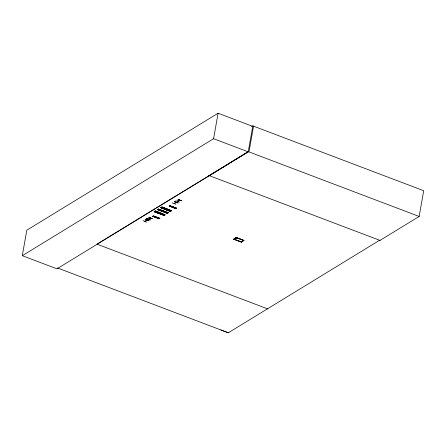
<?xml version="1.0" encoding="UTF-8"?>
<svg xmlns="http://www.w3.org/2000/svg" width="446" height="446" viewBox="0 0 446 446"><rect width="100%" height="100%" fill="white"/><g stroke="black" fill="none" stroke-linecap="round" stroke-linejoin="round"><path stroke-width="0.67" d="M145.234 221.305L144.883 221.344L146.857 220.134M148.434 219.209L150.458 218.133M174.458 203.437C172.674 203.794 179.939 200.444 174.297 203.554M177.965 201.285L177.614 201.33L179.526 199.864M179.805 200.182L177.837 201.391M208.711 175.434L379.998 240.411L419.162 216.461L423.7 190.715L252.815 125.895L248.238 151.846L56.949 268.832L22.3 255.692L26.793 230.214L218.083 113.228L252.731 126.374M176.109 202.445L175.947 202.144M177.837 200.856L177.854 201.213M177.831 201.23L177.898 200.856M177.976 201.302L178.06 200.917M22.3 255.692L213.589 138.706L218.083 113.228M228.659 163.821L156.317 207.875M253.562 126.006L249.108 151.272L209.113 175.585M234.295 239.29L236.982 237.74M241.336 242.022L233.648 239.184L236.402 237.495L244.018 240.427L241.303 242.089M236.503 237.74L243.867 240.483L236.475 237.729M234.038 239.251L241.47 241.983L234.038 239.29L236.726 237.573L233.955 239.301M243.917 240.327L241.28 241.938M243.728 240.282L241.03 241.944M143.11 220.675L146.695 222.13M146.55 218.596L150.324 219.906L146.662 218.534M150.224 219.99L146.639 218.523M175.891 204.274L172.217 202.885M175.741 200.745L179.415 202.144M154.132 211.683L164.362 215.284L154.416 211.426M154.277 211.594L164.223 215.373M154.974 211.192L155.275 210.869L165.148 214.743M159.244 218.73L152.677 216.226M153.301 215.864L159.986 218.345L153.207 215.87M157.644 209.536L167.741 213.21L167.378 213.422L157.488 209.614L157.856 209.403M158.692 208.923L158.419 209.007L168.577 212.731M160.66 207.674L170.573 211.482L160.794 207.607M161.502 207.184L171.615 210.869L161.814 206.866L171.755 210.78L161.642 207.111M159.183 218.819L152.593 216.282M175.791 208.667L169.268 206.08M164.875 214.989L155.102 211.114M169.893 205.718L176.544 208.131L176.343 208.349M165.053 214.872L155.264 210.936M168.242 212.926L158.336 209.124L168.315 212.803M170.545 211.488L160.744 207.557L170.857 211.17L170.701 211.404M176.488 208.26L169.742 205.801L176.56 208.215M148.457 219.192L148.607 219.07M154.205 211.56L164.234 215.362M157.572 209.497L167.663 213.188M164.016 215.49L154.121 211.677M170.634 211.371L160.861 207.557M251.628 126.619L252.815 125.895M155.13 208.6L96.999 244.152L267.879 308.972M229.289 163.247L247.681 151.997M145.195 219.41L148.947 220.776L145.273 219.382M148.724 217.241L152.376 218.679M174.38 201.553L178.026 202.991M148.813 217.219L152.398 218.635M174.47 201.531L178.049 202.947M181.567 200.828L177.915 199.373L181.589 200.784M236.38 237.506L233.704 239.14M233.888 239.234L236.648 237.545M220.859 329.968L228.319 332.772L379.596 240.255L379.998 240.411M148.646 219.242L150.603 218.01M145.067 221.406L147.063 220.173M248.277 151.634L419.162 216.461M213.589 138.706L248.238 151.846M145.184 219.404L148.858 220.798M57.434 267.946L228.319 332.772M169.369 205.968L176.019 208.527M169.235 206.052L175.997 208.544M157.689 209.497L167.601 213.3M152.644 216.198L159.406 218.691M176.426 208.293L169.831 205.757"/></g></svg>
